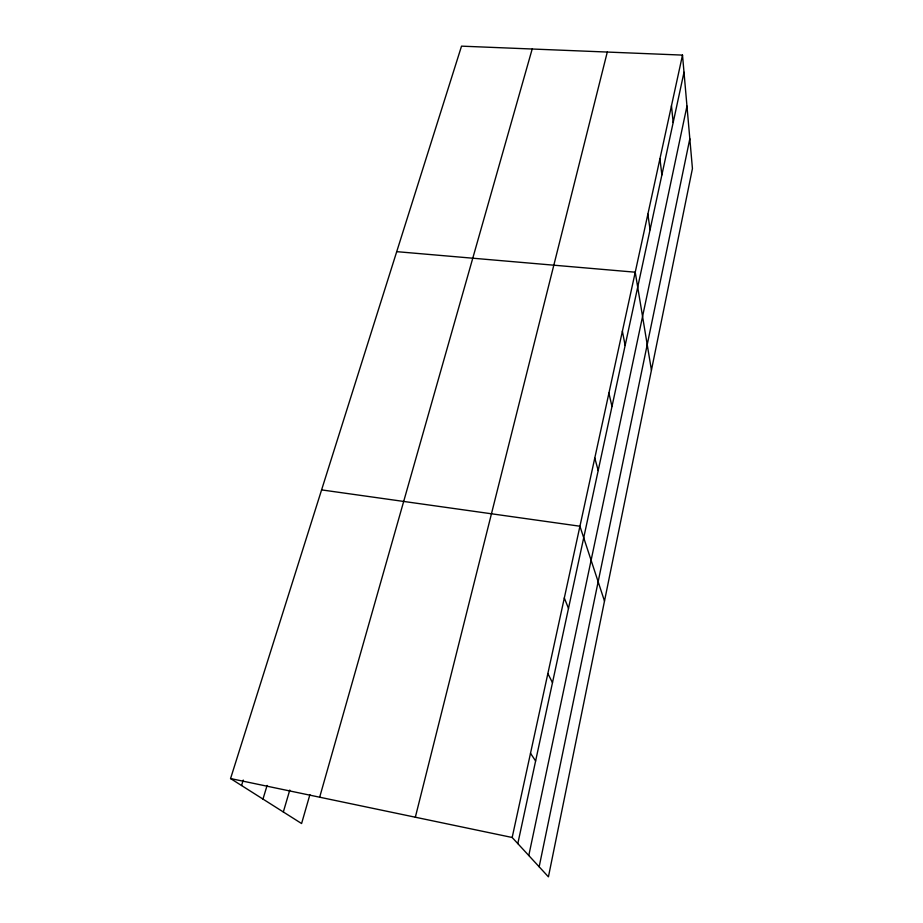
<?xml version="1.0" encoding="UTF-8"?>
<svg xmlns="http://www.w3.org/2000/svg" width="923" height="923" viewBox="0 0 923 923"><rect width="100%" height="100%" fill="white"/><g stroke="black" fill="none" stroke-linecap="round" stroke-linejoin="round"><path stroke-width="1.38" d="M539.159 866.789L689.827 138.785M528.787 855.529L686.966 106.11M517.815 843.61L684.001 72.248M682.501 55.103L692.435 168.563L548.424 876.85L512.173 837.484L682.501 55.103L461.523 46.15L230.565 778.562L301.59 823.535L309.909 794.622M415.338 817.224L607.288 52.057M319.67 797.207L532.19 49.011M283.326 811.975L289.776 790.065M262.974 799.087L267.105 785.427M241.549 785.519L243.245 780.062M396.717 251.656L635.232 272.204L651.442 370.192M321.596 489.894L579.932 526.225L604.496 601.092M230.565 778.562L512.173 837.484M530.506 753.272L535.617 760.99M547.858 673.559L552.485 682.697M564.311 597.977L568.499 608.384M594.781 458.027L598.196 470.545M608.915 393.094L611.984 406.524M622.39 331.23L625.148 345.456M647.877 214.159L650.069 229.758M659.933 158.744L661.883 174.92M671.471 105.776L673.179 122.471"/></g></svg>
